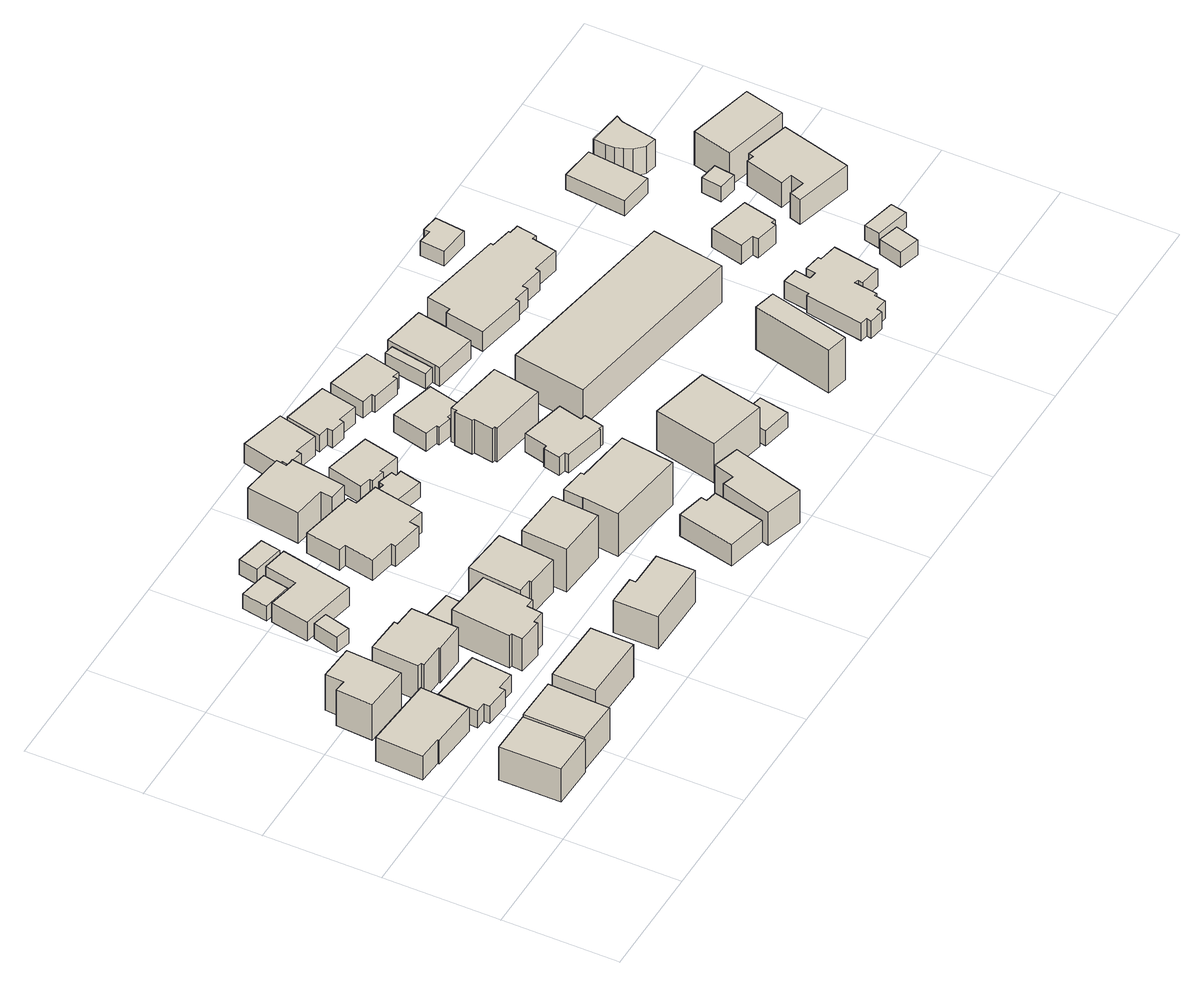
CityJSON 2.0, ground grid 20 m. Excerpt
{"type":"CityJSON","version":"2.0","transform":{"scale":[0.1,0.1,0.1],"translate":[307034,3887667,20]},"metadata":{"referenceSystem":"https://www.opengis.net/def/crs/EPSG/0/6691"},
"CityObjects":{
"building1":{"type":"Building","attributes":{"class":"3001","measuredHeight":2,"BuildingIDAttribute.prefecture":"22","BuildingIDAttribute.city":"22203","BuildingDetailAttribute.surveyYear":2015},"geometry":[{"type":"Solid","lod":"1","boundaries":[[[[0,1,2,3]],[[2,4,5,3]],[[1,6,4,2]],[[0,7,6,1]],[[3,5,7,0]],[[4,6,7,5]]]]}]},
"building2":{"type":"Building","attributes":{"class":"3001","measuredHeight":2,"BuildingIDAttribute.prefecture":"22","BuildingIDAttribute.city":"22203","BuildingDetailAttribute.surveyYear":2015},"geometry":[{"type":"Solid","lod":"1","boundaries":[[[[8,9,10,11,12,13]],[[12,14,15,13]],[[11,16,14,12]],[[10,17,16,11]],[[9,18,17,10]],[[8,19,18,9]],[[13,15,19,8]],[[14,16,17,18,19,15]]]]}]},
"building3":{"type":"Building","attributes":{"class":"3001","measuredHeight":2,"BuildingIDAttribute.prefecture":"22","BuildingIDAttribute.city":"22203","BuildingDetailAttribute.surveyYear":2015},"geometry":[{"type":"Solid","lod":"1","boundaries":[[[[20,21,22,23]],[[22,24,25,23]],[[21,26,24,22]],[[20,27,26,21]],[[23,25,27,20]],[[24,26,27,25]]]]}]},
"building4":{"type":"Building","attributes":{"class":"3001","measuredHeight":2,"BuildingIDAttribute.prefecture":"22","BuildingIDAttribute.city":"22203","BuildingDetailAttribute.surveyYear":2015},"geometry":[{"type":"Solid","lod":"1","boundaries":[[[[28,29,30,31,32,33]],[[32,34,35,33]],[[31,36,34,32]],[[30,37,36,31]],[[29,38,37,30]],[[28,39,38,29]],[[33,35,39,28]],[[34,36,37,38,39,35]]]]}]},
"building5":{"type":"Building","attributes":{"class":"3001","measuredHeight":2,"BuildingIDAttribute.prefecture":"22","BuildingIDAttribute.city":"22203","BuildingDetailAttribute.surveyYear":2015},"geometry":[{"type":"Solid","lod":"1","boundaries":[[[[40,41,42,43,44,45,46,47]],[[46,48,49,47]],[[45,50,48,46]],[[44,51,50,45]],[[43,52,51,44]],[[42,53,52,43]],[[41,54,53,42]],[[40,55,54,41]],[[47,49,55,40]],[[48,50,51,52,53,54,55,49]]]]}]},
"building6":{"type":"Building","attributes":{"class":"3001","measuredHeight":2,"BuildingIDAttribute.prefecture":"22","BuildingIDAttribute.city":"22203","BuildingDetailAttribute.surveyYear":2015},"geometry":[{"type":"Solid","lod":"1","boundaries":[[[[56,57,58,59,60,61,62,63,64,65]],[[64,66,67,65]],[[63,68,66,64]],[[62,69,68,63]],[[61,70,69,62]],[[60,71,70,61]],[[59,72,71,60]],[[58,73,72,59]],[[57,74,73,58]],[[56,75,74,57]],[[65,67,75,56]],[[66,68,69,70,71,72,73,74,75,67]]]]}]},
"building7":{"type":"Building","attributes":{"class":"3001","measuredHeight":2,"BuildingIDAttribute.prefecture":"22","BuildingIDAttribute.city":"22203","BuildingDetailAttribute.surveyYear":2015},"geometry":[{"type":"Solid","lod":"1","boundaries":[[[[76,77,78,79]],[[78,80,81,79]],[[77,82,80,78]],[[76,83,82,77]],[[79,81,83,76]],[[80,82,83,81]]]]}]},
"building8":{"type":"Building","attributes":{"class":"3003","measuredHeight":2,"BuildingIDAttribute.prefecture":"22","BuildingIDAttribute.city":"22203","BuildingDetailAttribute.surveyYear":2015},"geometry":[{"type":"Solid","lod":"1","boundaries":[[[[84,85,86,87]],[[86,88,89,87]],[[85,90,88,86]],[[84,91,90,85]],[[87,89,91,84]],[[88,90,91,89]]]]}]},
"building9":{"type":"Building","attributes":{"class":"3003","measuredHeight":2,"BuildingIDAttribute.prefecture":"22","BuildingIDAttribute.city":"22203","BuildingDetailAttribute.surveyYear":2015},"geometry":[{"type":"Solid","lod":"1","boundaries":[[[[92,93,94,95]],[[94,96,97,95]],[[93,98,96,94]],[[92,99,98,93]],[[95,97,99,92]],[[96,98,99,97]]]]}]},
"building10":{"type":"Building","attributes":{"class":"3001","measuredHeight":2,"BuildingIDAttribute.prefecture":"22","BuildingIDAttribute.city":"22203","BuildingDetailAttribute.surveyYear":2015},"geometry":[{"type":"Solid","lod":"1","boundaries":[[[[100,101,102,103,104,105,106,107,108,109]],[[108,110,111,109]],[[107,112,110,108]],[[106,113,112,107]],[[105,114,113,106]],[[104,115,114,105]],[[103,116,115,104]],[[102,117,116,103]],[[101,118,117,102]],[[100,119,118,101]],[[109,111,119,100]],[[110,112,113,114,115,116,117,118,119,111]]]]}]},
"building11":{"type":"Building","attributes":{"class":"3003","measuredHeight":2,"BuildingIDAttribute.prefecture":"22","BuildingIDAttribute.city":"22203","BuildingDetailAttribute.surveyYear":2015},"geometry":[{"type":"Solid","lod":"1","boundaries":[[[[120,121,122,123]],[[122,124,125,123]],[[121,126,124,122]],[[120,127,126,121]],[[123,125,127,120]],[[124,126,127,125]]]]}]},
"building12":{"type":"Building","attributes":{"class":"3001","measuredHeight":2,"BuildingIDAttribute.prefecture":"22","BuildingIDAttribute.city":"22203","BuildingDetailAttribute.surveyYear":2015},"geometry":[{"type":"Solid","lod":"1","boundaries":[[[[128,129,130,131,132,133]],[[132,134,135,133]],[[131,136,134,132]],[[130,137,136,131]],[[129,138,137,130]],[[128,139,138,129]],[[133,135,139,128]],[[134,136,137,138,139,135]]]]}]},
"building13":{"type":"Building","attributes":{"class":"3003","measuredHeight":2,"BuildingIDAttribute.prefecture":"22","BuildingIDAttribute.city":"22203","BuildingDetailAttribute.surveyYear":2015},"geometry":[{"type":"Solid","lod":"1","boundaries":[[[[140,141,142,100]],[[142,143,144,100]],[[141,145,143,142]],[[140,146,145,141]],[[100,144,146,140]],[[143,145,146,144]]]]}]},
"building14":{"type":"Building","attributes":{"class":"3001","measuredHeight":2,"BuildingIDAttribute.prefecture":"22","BuildingIDAttribute.city":"22203","BuildingDetailAttribute.surveyYear":2015},"geometry":[{"type":"Solid","lod":"1","boundaries":[[[[147,148,149,150]],[[149,151,152,150]],[[148,153,151,149]],[[147,154,153,148]],[[150,152,154,147]],[[151,153,154,152]]]]}]},
"building15":{"type":"Building","attributes":{"class":"3001","measuredHeight":2,"BuildingIDAttribute.prefecture":"22","BuildingIDAttribute.city":"22203","BuildingDetailAttribute.surveyYear":2015},"geometry":[{"type":"Solid","lod":"1","boundaries":[[[[155,156,157,158,159,160]],[[159,161,162,160]],[[158,163,161,159]],[[157,164,163,158]],[[156,165,164,157]],[[155,166,165,156]],[[160,162,166,155]],[[161,163,164,165,166,162]]]]}]},
"building16":{"type":"Building","attributes":{"class":"3001","measuredHeight":2,"BuildingIDAttribute.prefecture":"22","BuildingIDAttribute.city":"22203","BuildingDetailAttribute.surveyYear":2015},"geometry":[{"type":"Solid","lod":"1","boundaries":[[[[167,168,169,170,171,172]],[[171,173,174,172]],[[170,175,173,171]],[[169,176,175,170]],[[168,177,176,169]],[[167,178,177,168]],[[172,174,178,167]],[[173,175,176,177,178,174]]]]}]},
"building17":{"type":"Building","attributes":{"class":"3001","measuredHeight":2,"BuildingIDAttribute.prefecture":"22","BuildingIDAttribute.city":"22203","BuildingDetailAttribute.surveyYear":2015},"geometry":[{"type":"Solid","lod":"1","boundaries":[[[[179,180,181,182,183,184,185,186,187,188,189,190]],[[189,191,192,190]],[[188,193,191,189]],[[187,194,193,188]],[[186,195,194,187]],[[185,196,195,186]],[[184,197,196,185]],[[183,198,197,184]],[[182,199,198,183]],[[181,200,199,182]],[[180,201,200,181]],[[179,202,201,180]],[[190,192,202,179]],[[191,193,194,195,196,197,198,199,200,201,202,192]]]]}]},
"building18":{"type":"Building","attributes":{"class":"3001","measuredHeight":2,"BuildingIDAttribute.prefecture":"22","BuildingIDAttribute.city":"22203","BuildingDetailAttribute.surveyYear":2015},"geometry":[{"type":"Solid","lod":"1","boundaries":[[[[203,204,205,206]],[[205,207,208,206]],[[204,209,207,205]],[[203,210,209,204]],[[206,208,210,203]],[[207,209,210,208]]]]}]},
"building19":{"type":"Building","attributes":{"class":"3001","measuredHeight":2,"BuildingIDAttribute.prefecture":"22","BuildingIDAttribute.city":"22203","BuildingDetailAttribute.surveyYear":2015},"geometry":[{"type":"Solid","lod":"1","boundaries":[[[[211,212,213,214,215,216,217,218,219]],[[218,220,221,219]],[[217,222,220,218]],[[216,223,222,217]],[[215,224,223,216]],[[214,225,224,215]],[[213,226,225,214]],[[212,227,226,213]],[[211,228,227,212]],[[219,221,228,211]],[[220,222,223,224,225,226,227,228,221]]]]}]},
"building20":{"type":"Building","attributes":{"class":"3001","measuredHeight":2,"BuildingIDAttribute.prefecture":"22","BuildingIDAttribute.city":"22203","BuildingDetailAttribute.surveyYear":2015},"geometry":[{"type":"Solid","lod":"1","boundaries":[[[[229,230,231,232,233,234,235,236]],[[235,237,238,236]],[[234,239,237,235]],[[233,240,239,234]],[[232,241,240,233]],[[231,242,241,232]],[[230,243,242,231]],[[229,244,243,230]],[[236,238,244,229]],[[237,239,240,241,242,243,244,238]]]]}]},
"building21":{"type":"Building","attributes":{"class":"3001","measuredHeight":2,"BuildingIDAttribute.prefecture":"22","BuildingIDAttribute.city":"22203","BuildingDetailAttribute.surveyYear":2015},"geometry":[{"type":"Solid","lod":"1","boundaries":[[[[245,246,247,248,249,250]],[[249,251,252,250]],[[248,253,251,249]],[[247,254,253,248]],[[246,255,254,247]],[[245,256,255,246]],[[250,252,256,245]],[[251,253,254,255,256,252]]]]}]},
"building22":{"type":"Building","attributes":{"class":"3001","measuredHeight":2,"BuildingIDAttribute.prefecture":"22","BuildingIDAttribute.city":"22203","BuildingDetailAttribute.surveyYear":2015},"geometry":[{"type":"Solid","lod":"1","boundaries":[[[[257,258,259,260,261,262,263,264]],[[263,265,266,264]],[[262,267,265,263]],[[261,268,267,262]],[[260,269,268,261]],[[259,270,269,260]],[[258,271,270,259]],[[257,272,271,258]],[[264,266,272,257]],[[265,267,268,269,270,271,272,266]]]]}]},
"building23":{"type":"Building","attributes":{"class":"3001","measuredHeight":2,"BuildingIDAttribute.prefecture":"22","BuildingIDAttribute.city":"22203","BuildingDetailAttribute.surveyYear":2015},"geometry":[{"type":"Solid","lod":"1","boundaries":[[[[273,274,275,276,277,278,279,280]],[[279,281,282,280]],[[278,283,281,279]],[[277,284,283,278]],[[276,285,284,277]],[[275,286,285,276]],[[274,287,286,275]],[[273,288,287,274]],[[280,282,288,273]],[[281,283,284,285,286,287,288,282]]]]}]},
"building24":{"type":"Building","attributes":{"class":"3001","measuredHeight":2,"BuildingIDAttribute.prefecture":"22","BuildingIDAttribute.city":"22203","BuildingDetailAttribute.surveyYear":2015},"geometry":[{"type":"Solid","lod":"1","boundaries":[[[[289,290,291,292,293,294,295,296]],[[295,297,298,296]],[[294,299,297,295]],[[293,300,299,294]],[[292,301,300,293]],[[291,302,301,292]],[[290,303,302,291]],[[289,304,303,290]],[[296,298,304,289]],[[297,299,300,301,302,303,304,298]]]]}]},
"building25":{"type":"Building","attributes":{"class":"3001","measuredHeight":2,"BuildingIDAttribute.prefecture":"22","BuildingIDAttribute.city":"22203","BuildingDetailAttribute.surveyYear":2015},"geometry":[{"type":"Solid","lod":"1","boundaries":[[[[305,306,307,308,309,310]],[[309,311,312,310]],[[308,313,311,309]],[[307,314,313,308]],[[306,315,314,307]],[[305,316,315,306]],[[310,312,316,305]],[[311,313,314,315,316,312]]]]}]},
"building26":{"type":"Building","attributes":{"class":"3001","measuredHeight":2,"BuildingIDAttribute.prefecture":"22","BuildingIDAttribute.city":"22203","BuildingDetailAttribute.surveyYear":2015},"geometry":[{"type":"Solid","lod":"1","boundaries":[[[[317,318,319,320,321,322,323,324]],[[323,325,326,324]],[[322,327,325,323]],[[321,328,327,322]],[[320,329,328,321]],[[319,330,329,320]],[[318,331,330,319]],[[317,332,331,318]],[[324,326,332,317]],[[325,327,328,329,330,331,332,326]]]]}]},
"building27":{"type":"Building","attributes":{"class":"3001","measuredHeight":2,"BuildingIDAttribute.prefecture":"22","BuildingIDAttribute.city":"22203","BuildingDetailAttribute.surveyYear":2015},"geometry":[{"type":"Solid","lod":"1","boundaries":[[[[333,334,335,336,337,338,339,340,341,342,343,344]],[[343,345,346,344]],[[342,347,345,343]],[[341,348,347,342]],[[340,349,348,341]],[[339,350,349,340]],[[338,351,350,339]],[[337,352,351,338]],[[336,353,352,337]],[[335,354,353,336]],[[334,355,354,335]],[[333,356,355,334]],[[344,346,356,333]],[[345,347,348,349,350,351,352,353,354,355,356,346]]]]}]},
"building28":{"type":"Building","attributes":{"class":"3001","measuredHeight":2,"BuildingIDAttribute.prefecture":"22","BuildingIDAttribute.city":"22203","BuildingDetailAttribute.surveyYear":2015},"geometry":[{"type":"Solid","lod":"1","boundaries":[[[[357,358,359,360,361,362,363,364]],[[363,365,366,364]],[[362,367,365,363]],[[361,368,367,362]],[[360,369,368,361]],[[359,370,369,360]],[[358,371,370,359]],[[357,372,371,358]],[[364,366,372,357]],[[365,367,368,369,370,371,372,366]]]]}]},
"building29":{"type":"Building","attributes":{"class":"3001","measuredHeight":2,"BuildingIDAttribute.prefecture":"22","BuildingIDAttribute.city":"22203","BuildingDetailAttribute.surveyYear":2015},"geometry":[{"type":"Solid","lod":"1","boundaries":[[[[373,374,375,376,377,378,379,380,381,382]],[[381,383,384,382]],[[380,385,383,381]],[[379,386,385,380]],[[378,387,386,379]],[[377,388,387,378]],[[376,389,388,377]],[[375,390,389,376]],[[374,391,390,375]],[[373,392,391,374]],[[382,384,392,373]],[[383,385,386,387,388,389,390,391,392,384]]]]}]},
"building30":{"type":"Building","attributes":{"class":"3001","measuredHeight":2,"BuildingIDAttribute.prefecture":"22","BuildingIDAttribute.city":"22203","BuildingDetailAttribute.surveyYear":2015},"geometry":[{"type":"Solid","lod":"1","boundaries":[[[[393,394,395,396]],[[395,397,398,396]],[[394,399,397,395]],[[393,400,399,394]],[[396,398,400,393]],[[397,399,400,398]]]]}]},
"building31":{"type":"Building","attributes":{"class":"3001","measuredHeight":2,"BuildingIDAttribute.prefecture":"22","BuildingIDAttribute.city":"22203","BuildingDetailAttribute.surveyYear":2015},"geometry":[{"type":"Solid","lod":"1","boundaries":[[[[401,402,403,404,405,406,407,408]],[[407,409,410,408]],[[406,411,409,407]],[[405,412,411,406]],[[404,413,412,405]],[[403,414,413,404]],[[402,415,414,403]],[[401,416,415,402]],[[408,410,416,401]],[[409,411,412,413,414,415,416,410]]]]}]},
"building32":{"type":"Building","attributes":{"class":"3001","measuredHeight":2,"BuildingIDAttribute.prefecture":"22","BuildingIDAttribute.city":"22203","BuildingDetailAttribute.surveyYear":2015},"geometry":[{"type":"Solid","lod":"1","boundaries":[[[[417,418,419,420]],[[419,421,422,420]],[[418,423,421,419]],[[417,424,423,418]],[[420,422,424,417]],[[421,423,424,422]]]]}]},
"building33":{"type":"Building","attributes":{"class":"3003","measuredHeight":2,"BuildingIDAttribute.prefecture":"22","BuildingIDAttribute.city":"22203","BuildingDetailAttribute.surveyYear":2015},"geometry":[{"type":"Solid","lod":"1","boundaries":[[[[425,426,427,428]],[[427,429,430,428]],[[426,431,429,427]],[[425,432,431,426]],[[428,430,432,425]],[[429,431,432,430]]]]}]},
"building34":{"type":"Building","attributes":{"class":"3003","measuredHeight":2,"BuildingIDAttribute.prefecture":"22","BuildingIDAttribute.city":"22203","BuildingDetailAttribute.surveyYear":2015},"geometry":[{"type":"Solid","lod":"1","boundaries":[[[[433,434,435,436]],[[435,437,438,436]],[[434,439,437,435]],[[433,440,439,434]],[[436,438,440,433]],[[437,439,440,438]]]]}]},
"building35":{"type":"Building","attributes":{"class":"3001","measuredHeight":2,"BuildingIDAttribute.prefecture":"22","BuildingIDAttribute.city":"22203","BuildingDetailAttribute.surveyYear":2015},"geometry":[{"type":"Solid","lod":"1","boundaries":[[[[441,442,443,444,445]],[[444,446,447,445]],[[443,448,446,444]],[[442,449,448,443]],[[441,450,449,442]],[[445,447,450,441]],[[446,448,449,450,447]]]]}]},
"building36":{"type":"Building","attributes":{"class":"3001","measuredHeight":2,"BuildingIDAttribute.prefecture":"22","BuildingIDAttribute.city":"22203","BuildingDetailAttribute.surveyYear":2015},"geometry":[{"type":"Solid","lod":"1","boundaries":[[[[451,452,453,454]],[[453,455,456,454]],[[452,457,455,453]],[[451,458,457,452]],[[454,456,458,451]],[[455,457,458,456]]]]}]},
"building37":{"type":"Building","attributes":{"class":"3001","measuredHeight":2,"BuildingIDAttribute.prefecture":"22","BuildingIDAttribute.city":"22203","BuildingDetailAttribute.surveyYear":2015},"geometry":[{"type":"Solid","lod":"1","boundaries":[[[[459,460,461,462]],[[461,463,464,462]],[[460,465,463,461]],[[459,466,465,460]],[[462,464,466,459]],[[463,465,466,464]]]]}]},
"building38":{"type":"Building","attributes":{"class":"3001","measuredHeight":2,"BuildingIDAttribute.prefecture":"22","BuildingIDAttribute.city":"22203","BuildingDetailAttribute.surveyYear":2015},"geometry":[{"type":"Solid","lod":"1","boundaries":[[[[467,468,469,470,471,472,473,474,475,476,477,478,479,480,481,482,483,484]],[[483,485,486,484]],[[482,487,485,483]],[[481,488,487,482]],[[480,489,488,481]],[[479,490,489,480]],[[478,491,490,479]],[[477,492,491,478]],[[476,493,492,477]],[[475,494,493,476]],[[474,495,494,475]],[[473,496,495,474]],[[472,497,496,473]],[[471,498,497,472]],[[470,499,498,471]],[[469,500,499,470]],[[468,501,500,469]],[[467,502,501,468]],[[484,486,502,467]],[[485,487,488,489,490,491,492,493,494,495,496,497,498,499,500,501,502,486]]]]}]},
"building39":{"type":"Building","attributes":{"class":"3003","measuredHeight":2,"BuildingIDAttribute.prefecture":"22","BuildingIDAttribute.city":"22203","BuildingDetailAttribute.surveyYear":2015},"geometry":[{"type":"Solid","lod":"1","boundaries":[[[[503,504,505,506,507,508]],[[507,509,510,508]],[[506,511,509,507]],[[505,512,511,506]],[[504,513,512,505]],[[503,514,513,504]],[[508,510,514,503]],[[509,511,512,513,514,510]]]]}]},
"building40":{"type":"Building","attributes":{"class":"3001","measuredHeight":2,"BuildingIDAttribute.prefecture":"22","BuildingIDAttribute.city":"22203","BuildingDetailAttribute.surveyYear":2015},"geometry":[{"type":"Solid","lod":"1","boundaries":[[[[515,516,517,518,519,520,521,522,523,524,525,526,527,528,529,530,531,532,533,534,535,536,537,538]],[[537,539,540,538]],[[536,541,539,537]],[[535,542,541,536]],[[534,543,542,535]],[[533,544,543,534]],[[532,545,544,533]],[[531,546,545,532]],[[530,547,546,531]],[[529,548,547,530]],[[528,549,548,529]],[[527,550,549,528]],[[526,551,550,527]],[[525,552,551,526]],[[524,553,552,525]],[[523,554,553,524]],[[522,555,554,523]],[[521,556,555,522]],[[520,557,556,521]],[[519,558,557,520]],[[518,559,558,519]],[[517,560,559,518]],[[516,561,560,517]],[[515,562,561,516]],[[538,540,562,515]],[[539,541,542,543,544,545,546,547,548,549,550,551,552,553,554,555,556,557,558,559,560,561,562,540]]]]}]},
"building41":{"type":"Building","attributes":{"class":"3001","measuredHeight":2,"BuildingIDAttribute.prefecture":"22","BuildingIDAttribute.city":"22203","BuildingDetailAttribute.surveyYear":2015},"geometry":[{"type":"Solid","lod":"1","boundaries":[[[[563,564,565,566,567,568,569,570]],[[569,571,572,570]],[[568,573,571,569]],[[567,574,573,568]],[[566,575,574,567]],[[565,576,575,566]],[[564,577,576,565]],[[563,578,577,564]],[[570,572,578,563]],[[571,573,574,575,576,577,578,572]]]]}]},
"building42":{"type":"Building","attributes":{"class":"3001","measuredHeight":2,"BuildingIDAttribute.prefecture":"22","BuildingIDAttribute.city":"22203","BuildingDetailAttribute.surveyYear":2015},"geometry":[{"type":"Solid","lod":"1","boundaries":[[[[579,580,581,582]],[[581,583,584,582]],[[580,585,583,581]],[[579,586,585,580]],[[582,584,586,579]],[[583,585,586,584]]]]}]},
"building43":{"type":"Building","attributes":{"class":"3001","measuredHeight":2,"BuildingIDAttribute.prefecture":"22","BuildingIDAttribute.city":"22203","BuildingDetailAttribute.surveyYear":2015},"geometry":[{"type":"Solid","lod":"1","boundaries":[[[[587,588,589,590]],[[589,591,592,590]],[[588,593,591,589]],[[587,594,593,588]],[[590,592,594,587]],[[591,593,594,592]]]]}]},
"building44":{"type":"Building","attributes":{"class":"3001","measuredHeight":2,"BuildingIDAttribute.prefecture":"22","BuildingIDAttribute.city":"22203","BuildingDetailAttribute.surveyYear":2015},"geometry":[{"type":"Solid","lod":"1","boundaries":[[[[595,596,597,598]],[[597,599,600,598]],[[596,601,599,597]],[[595,602,601,596]],[[598,600,602,595]],[[599,601,602,600]]]]}]},
"building45":{"type":"Building","attributes":{"class":"3001","measuredHeight":2,"BuildingIDAttribute.prefecture":"22","BuildingIDAttribute.city":"22203","BuildingDetailAttribute.surveyYear":2015},"geometry":[{"type":"Solid","lod":"1","boundaries":[[[[603,604,605,606]],[[605,607,608,606]],[[604,609,607,605]],[[603,610,609,604]],[[606,608,610,603]],[[607,609,610,608]]]]}]},
"building46":{"type":"Building","attributes":{"class":"3001","measuredHeight":2,"BuildingIDAttribute.prefecture":"22","BuildingIDAttribute.city":"22203","BuildingDetailAttribute.surveyYear":2015},"geometry":[{"type":"Solid","lod":"1","boundaries":[[[[611,612,613,614,615,616,617,618,619]],[[618,620,621,619]],[[617,622,620,618]],[[616,623,622,617]],[[615,624,623,616]],[[614,625,624,615]],[[613,626,625,614]],[[612,627,626,613]],[[611,628,627,612]],[[619,621,628,611]],[[620,622,623,624,625,626,627,628,621]]]]}]},
"building47":{"type":"Building","attributes":{"class":"3001","measuredHeight":2,"BuildingIDAttribute.prefecture":"22","BuildingIDAttribute.city":"22203","BuildingDetailAttribute.surveyYear":2015},"geometry":[{"type":"Solid","lod":"1","boundaries":[[[[629,630,631,632,633,634,635,636,637,638]],[[637,639,640,638]],[[636,641,639,637]],[[635,642,641,636]],[[634,643,642,635]],[[633,644,643,634]],[[632,645,644,633]],[[631,646,645,632]],[[630,647,646,631]],[[629,648,647,630]],[[638,640,648,629]],[[639,641,642,643,644,645,646,647,648,640]]]]}]},
"building48":{"type":"Building","attributes":{"class":"3001","measuredHeight":2,"BuildingIDAttribute.prefecture":"22","BuildingIDAttribute.city":"22203","BuildingDetailAttribute.surveyYear":2015},"geometry":[{"type":"Solid","lod":"1","boundaries":[[[[649,650,651,652]],[[651,653,654,652]],[[650,655,653,651]],[[649,656,655,650]],[[652,654,656,649]],[[653,655,656,654]]]]}]}
},
"vertices":[
[138,35,9],[64,36,9],[64,141,9],[139,140,9],[64,141,76],[139,140,76],[64,36,76],[138,35,76],
[143,313,10],[137,229,10],[53,235,10],[53,238,10],[10,241,10],[15,322,10],[10,241,58],[15,322,58],[53,238,58],[53,235,58],[137,229,58],[143,313,58],
[218,35,9],[143,38,9],[146,143,9],[222,141,9],[146,143,74],[222,141,74],[143,38,74],[218,35,74],
[134,341,11],[52,347,11],[56,410,11],[76,408,11],[78,440,11],[140,436,11],[78,440,83],[140,436,83],[76,408,83],[56,410,83],[52,347,83],[134,341,83],
[249,282,10],[242,213,10],[210,216,10],[209,206,10],[166,210,10],[167,220,10],[149,221,10],[155,290,10],[149,221,45],[155,290,45],[167,220,45],[166,210,45],[209,206,45],[210,216,45],[242,213,45],[249,282,45],
[166,407,11],[230,403,11],[229,397,11],[268,394,11],[263,313,11],[210,316,11],[210,318,11],[167,320,11],[168,326,11],[161,327,11],[168,326,81],[161,327,81],[167,320,81],[210,318,81],[210,316,81],[263,313,81],[268,394,81],[229,397,81],[230,403,81],[166,407,81],
[241,71,8],[243,145,8],[359,141,8],[357,68,8],[359,141,75],[357,68,75],[243,145,75],[241,71,75],
[225,477,10],[199,484,10],[211,528,10],[237,522,10],[211,528,40],[237,522,40],[199,484,40],[225,477,40],
[273,398,10],[298,395,10],[293,343,10],[267,346,10],[293,343,40],[267,346,40],[298,395,40],[273,398,40],
[299,343,10],[384,334,10],[374,246,10],[358,247,10],[355,220,10],[333,222,10],[332,216,10],[291,220,10],[293,239,10],[288,240,10],[293,239,75],[288,240,75],[291,220,75],[332,216,75],[333,222,75],[355,220,75],[358,247,75],[374,246,75],[384,334,75],[299,343,75],
[210,607,12],[218,651,12],[268,642,12],[260,598,12],[268,642,42],[260,598,42],[218,651,42],[210,607,42],
[297,514,11],[200,534,11],[213,600,11],[269,589,11],[280,645,11],[322,637,11],[280,645,49],[322,637,49],[269,589,49],[213,600,49],[200,534,49],[297,514,49],
[304,388,10],[357,382,10],[352,338,10],[352,338,40],[299,343,40],[357,382,40],[304,388,40],
[333,680,13],[327,646,13],[274,656,13],[281,690,13],[274,656,43],[281,690,43],[327,646,43],[333,680,43],
[430,65,7],[431,141,7],[483,140,7],[483,130,7],[547,129,7],[546,63,7],[547,129,72],[546,63,72],[483,130,72],[483,140,72],[431,141,72],[430,65,72],
[392,363,10],[475,355,10],[465,259,10],[407,265,10],[407,269,10],[383,271,10],[407,269,76],[383,271,76],[407,265,76],[465,259,76],[475,355,76],[392,363,76],
[489,492,12],[462,498,12],[459,482,12],[405,492,12],[406,500,12],[362,508,12],[372,560,12],[359,562,12],[370,623,12],[465,604,12],[462,588,12],[506,579,12],[462,588,53],[506,579,53],[465,604,53],[370,623,53],[359,562,53],[372,560,53],[362,508,53],[406,500,53],[405,492,53],[459,482,53],[462,498,53],[489,492,53],
[480,320,11],[568,314,11],[562,234,11],[474,241,11],[562,234,97],[474,241,97],[568,314,97],[480,320,97],
[394,735,14],[468,725,14],[465,707,14],[474,705,14],[480,705,14],[466,610,14],[434,614,14],[437,635,14],[381,643,14],[437,635,76],[381,643,76],[434,614,76],[466,610,76],[480,705,76],[474,705,76],[465,707,76],[468,725,76],[394,735,76],
[500,543,12],[509,580,12],[526,576,12],[529,585,12],[556,578,12],[554,569,12],[565,567,12],[556,530,12],[565,567,42],[556,530,42],[554,569,42],[556,578,42],[529,585,42],[526,576,42],[509,580,42],[500,543,42],
[667,152,5],[715,141,5],[713,131,5],[733,127,5],[712,37,5],[644,53,5],[712,37,48],[644,53,48],[733,127,48],[713,131,48],[715,141,48],[667,152,48],
[732,283,8],[719,191,8],[581,211,8],[589,274,8],[588,274,8],[592,308,8],[636,302,8],[636,296,8],[636,302,94],[636,296,94],[592,308,94],[588,274,94],[589,274,94],[581,211,94],[719,191,94],[732,283,94],
[598,644,12],[584,583,12],[547,592,12],[546,587,12],[522,592,12],[523,597,12],[503,602,12],[518,663,12],[503,602,47],[518,663,47],[523,597,47],[522,592,47],[546,587,47],[547,592,47],[584,583,47],[598,644,47],
[579,777,14],[563,710,14],[522,719,14],[520,711,14],[489,718,14],[492,728,14],[484,730,14],[500,796,14],[484,730,53],[500,796,53],[492,728,53],[489,718,53],[520,711,53],[522,719,53],[563,710,53],[579,777,53],
[734,114,5],[754,108,5],[764,144,5],[810,131,5],[774,7,5],[709,26,5],[774,7,72],[709,26,72],[810,131,72],[764,144,72],[754,108,72],[734,114,72],
[667,752,13],[654,690,13],[619,698,13],[617,690,13],[591,695,13],[593,705,13],[574,708,13],[587,769,13],[574,708,47],[587,769,47],[593,705,47],[591,695,47],[617,690,47],[619,698,47],[654,690,47],[667,752,47],
[796,421,10],[786,380,10],[795,378,10],[787,344,10],[780,346,10],[779,344,10],[708,360,10],[709,367,10],[696,370,10],[703,399,10],[709,398,10],[719,439,10],[709,398,47],[719,439,47],[703,399,47],[696,370,47],[709,367,47],[708,360,47],[779,344,47],[780,346,47],[787,344,47],[795,378,47],[786,380,47],[796,421,47],
[744,611,12],[729,549,12],[697,557,12],[695,552,12],[671,558,12],[672,563,12],[650,569,12],[665,631,12],[650,569,48],[665,631,48],[672,563,48],[671,558,48],[695,552,48],[697,557,48],[729,549,48],[744,611,48],
[791,528,12],[777,447,12],[678,464,12],[679,469,12],[674,470,12],[680,504,12],[676,505,12],[681,537,12],[685,536,12],[686,546,12],[685,536,80],[686,546,80],[681,537,80],[676,505,80],[680,504,80],[674,470,80],[679,469,80],[678,464,80],[777,447,80],[791,528,80],
[815,268,8],[917,245,8],[893,136,8],[790,159,8],[893,136,87],[790,159,87],[917,245,87],[815,268,87],
[766,729,13],[752,668,13],[740,671,13],[739,664,13],[689,675,13],[690,681,13],[670,685,13],[684,747,13],[670,685,46],[684,747,46],[690,681,46],[689,675,46],[739,664,46],[740,671,46],[752,668,46],[766,729,46],
[814,473,12],[786,479,12],[794,525,12],[823,520,12],[794,525,42],[823,520,42],[786,479,42],[814,473,42],
[897,128,9],[907,179,9],[958,169,9],[948,118,9],[958,169,39],[948,118,39],[907,179,39],[897,128,39],
[788,631,12],[771,633,12],[784,708,12],[801,705,12],[784,708,42],[801,705,42],[771,633,42],[788,631,42],
[861,604,11],[786,617,11],[788,627,11],[804,714,11],[879,701,11],[804,714,49],[879,701,49],[788,627,49],[786,617,49],[861,604,49],
[810,389,8],[831,514,8],[1168,457,8],[1147,332,8],[1168,457,82],[1147,332,82],[831,514,82],[810,389,82],
[1080,240,7],[1117,231,7],[1082,91,7],[1045,100,7],[1082,91,93],[1045,100,93],[1117,231,93],[1080,240,93],
[1064,677,9],[1063,672,9],[1100,665,9],[1099,662,9],[1116,659,9],[1110,624,9],[1102,626,9],[1094,583,9],[1046,592,9],[1044,584,9],[1003,591,9],[1002,582,9],[973,587,9],[972,581,9],[886,597,9],[899,665,9],[908,664,9],[915,705,9],[908,664,48],[915,705,48],[899,665,48],[886,597,48],[972,581,48],[973,587,48],[1002,582,48],[1003,591,48],[1044,584,48],[1046,592,48],[1094,583,48],[1102,626,48],[1110,624,48],[1116,659,48],[1099,662,48],[1100,665,48],[1063,672,48],[1064,677,48],
[1077,728,10],[1024,734,10],[1028,776,10],[1052,773,10],[1053,783,10],[1083,779,10],[1053,783,40],[1083,779,40],[1052,773,40],[1028,776,40],[1024,734,40],[1077,728,40],
[1189,212,4],[1194,211,4],[1201,256,4],[1230,252,4],[1225,225,4],[1238,223,4],[1241,240,4],[1271,235,4],[1270,230,4],[1302,224,4],[1291,160,4],[1290,155,4],[1289,145,4],[1252,151,4],[1254,159,4],[1247,161,4],[1241,121,4],[1236,122,4],[1232,102,4],[1211,105,4],[1209,96,4],[1183,100,4],[1185,109,4],[1172,111,4],[1185,109,39],[1172,111,39],[1183,100,39],[1209,96,39],[1211,105,39],[1232,102,39],[1236,122,39],[1241,121,39],[1247,161,39],[1254,159,39],[1252,151,39],[1289,145,39],[1290,155,39],[1291,160,39],[1302,224,39],[1270,230,39],[1271,235,39],[1241,240,39],[1238,223,39],[1225,225,39],[1230,252,39],[1201,256,39],[1194,211,39],[1189,212,39],
[1321,385,7],[1308,327,7],[1301,329,7],[1299,321,7],[1259,330,7],[1261,340,7],[1235,346,7],[1248,402,7],[1235,346,45],[1248,402,45],[1261,340,45],[1259,330,45],[1299,321,45],[1301,329,45],[1308,327,45],[1321,385,45],
[1353,175,4],[1389,165,4],[1378,124,4],[1342,134,4],[1378,124,34],[1342,134,34],[1389,165,34],[1353,175,34],
[1366,182,2],[1372,210,2],[1431,196,2],[1425,168,2],[1431,196,32],[1425,168,32],[1372,210,32],[1366,182,32],
[1307,540,9],[1247,547,9],[1258,652,9],[1318,645,9],[1258,652,39],[1318,645,39],[1247,547,39],[1307,540,39],
[1375,463,12],[1370,428,12],[1338,433,12],[1343,468,12],[1338,433,42],[1343,468,42],[1370,428,42],[1375,463,42],
[1362,556,11],[1342,561,11],[1328,575,11],[1322,589,11],[1318,602,11],[1318,617,11],[1320,638,11],[1381,630,11],[1374,618,11],[1381,630,66],[1374,618,66],[1320,638,66],[1318,617,66],[1318,602,66],[1322,589,66],[1328,575,66],[1342,561,66],[1362,556,66],
[1458,284,1],[1359,311,1],[1365,331,1],[1393,324,1],[1400,348,1],[1379,353,1],[1398,421,1],[1411,417,1],[1413,426,1],[1490,405,1],[1413,426,51],[1490,405,51],[1411,417,51],[1398,421,51],[1379,353,51],[1400,348,51],[1393,324,51],[1365,331,51],[1359,311,51],[1458,284,51],
[1373,437,13],[1390,505,13],[1504,477,13],[1487,408,13],[1504,477,81],[1487,408,81],[1390,505,81],[1373,437,81]
]}
